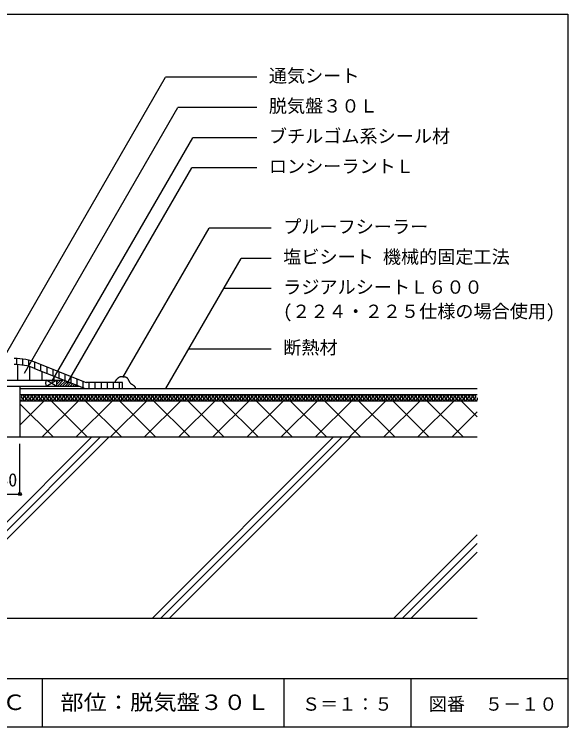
# Model space of a CAD drawing. Units: millimetres, scale not verified. Extents: x -351 to 449, y -606 to 624.
# Drawn here: x -9 to 449, y 34 to 624 of the extents above; entities that cross this region are included whole.
import ezdxf
from ezdxf.enums import TextEntityAlignment as Align

# ---------------------------------------------------------------- set-up
doc = ezdxf.new("R2010")
doc.units = ezdxf.units.MM
doc.header["$LTSCALE"] = 5
doc.header["$PDMODE"] = 32
doc.header["$PDSIZE"] = 2.5
for name, color, linetype in [('2-2_in line', 7, 'Continuous'), ('2-3', 3, 'Continuous'), ('2-4_out line', 2, 'Continuous'), ('2-8_drain他', 4, 'Continuous'), ('2-A_moji', 7, 'Continuous'), ('2-B_dim', 7, 'Continuous'), ('2-D_ハッチ他', 4, 'Continuous'), ('2-E_con他', 4, 'Continuous'), ('F-2', 7, 'Continuous'), ('F-5', 6, 'Continuous'), ('F-7', 1, 'Continuous'), ('F-A', 7, 'Continuous')]:
    doc.layers.add(name, color=color, linetype=linetype)
doc.styles.add('HG丸ｺﾞｼｯｸM-PRO', font='')
doc.styles.add('ＭＳ ゴシック', font='')
doc.styles.get('HG丸ｺﾞｼｯｸM-PRO').set_extended_font_data('HG丸ｺﾞｼｯｸM-PRO')
doc.styles.get('ＭＳ ゴシック').set_extended_font_data('MS Gothic')

msp = doc.modelspace()

# ---------------------------------------------------------------- linework, layer by layer
at = {"layer": '2-2_in line'}
for p, q in [((-4.375, 313.912), (80.625, 313.912)), ((-4.375, 308.912), (374.162, 308.912)), ((-4.375, 303.912), (374.162, 303.912)), ((-275.838, 273.912), (374.162, 273.912))]:
    msp.add_line(p, q, dxfattribs=at)
at = {"layer": '2-3'}
for p, q in [((9.565, 335.336), (50.625, 318.912)), ((-275.838, 123.912), (374.162, 123.912))]:
    msp.add_line(p, q, dxfattribs=at)
msp.add_lwpolyline([(80.625, 313.912), (80.625, 318.912), (50.625, 318.912)], dxfattribs=at)
msp.add_arc((-9.004, 288.912), 50, 68.19859, 90, dxfattribs=at)
at = {"layer": '2-4_out line'}
msp.add_line((80.625, 313.912), (374.162, 313.912), dxfattribs=at)
at = {"layer": '2-8_drain他'}
for p, q in [((-6.895, 333.863), (-6.895, 338.868)), ((-1.895, 333.347), (-1.895, 338.404)), ((3.105, 332.252), (3.105, 337.424)), ((-5.997, 320.912), (-5.997, 333.812)), ((4.003, 320.912), (4.003, 331.991)), ((8.105, 330.535), (8.105, 335.894)), ((13.105, 328.535), (13.105, 333.92)), ((18.105, 326.535), (18.105, 331.92)), ((14.003, 320.912), (14.003, 328.176)), ((23.105, 324.535), (23.105, 329.92)), ((28.105, 322.535), (28.105, 327.92)), ((33.105, 320.535), (33.105, 325.92)), ((24.003, 320.912), (24.003, 324.176)), ((38.105, 318.535), (38.105, 323.92)), ((43.105, 316.535), (43.105, 321.92)), ((48.105, 314.535), (48.105, 319.92)), ((53.105, 313.912), (53.105, 318.912)), ((58.105, 313.912), (58.105, 318.912)), ((63.105, 313.912), (63.105, 318.912)), ((68.105, 313.912), (68.105, 318.912)), ((73.105, 313.912), (73.105, 318.912)), ((78.105, 313.912), (78.105, 318.912))]:
    msp.add_line(p, q, dxfattribs=at)
at = {"layer": '2-8_drain他', "color": 7}
for p, q in [((7.708, 330.694), (49.662, 313.912)), ((-103.412, 315.912), (44.662, 315.912)), ((-4.375, 315.912), (-4.375, 273.912))]:
    msp.add_line(p, q, dxfattribs=at)
for points in [[(-90.912, 320.912), (30.625, 320.912), (30.625, 321.527)], [(74.628, 318.912), (74.646, 319.043), (74.679, 319.268), (74.716, 319.492), (74.762, 319.712), (74.817, 319.929), (74.886, 320.14), (74.933, 320.26), (74.974, 320.352), (75.053, 320.508), (75.14, 320.66), (75.234, 320.809), (75.334, 320.954), (75.439, 321.096), (75.501, 321.178), (75.576, 321.273), (75.706, 321.433), (75.839, 321.591), (75.974, 321.747), (76.111, 321.9), (76.25, 322.052), (76.332, 322.139), (76.417, 322.23), (76.566, 322.386), (76.718, 322.539), (76.873, 322.689), (77.032, 322.836), (77.196, 322.977), (77.293, 323.057), (77.38, 323.125), (77.535, 323.24), (77.694, 323.348), (77.857, 323.448), (78.025, 323.541), (78.196, 323.624), (78.298, 323.668), (78.412, 323.713), (78.611, 323.78), (78.815, 323.837), (79.022, 323.884)], [(79.022, 323.884), (79.231, 323.924), (79.442, 323.957), (79.565, 323.974), (79.713, 323.993), (79.97, 324.02), (80.226, 324.039), (80.482, 324.048), (80.737, 324.046), (80.991, 324.032), (81.138, 324.018), (81.245, 324.004), (81.43, 323.975), (81.613, 323.941), (81.797, 323.903), (81.981, 323.863), (82.166, 323.822), (82.274, 323.799), (82.396, 323.774), (82.607, 323.731), (82.816, 323.685), (83.023, 323.632), (83.226, 323.57), (83.422, 323.494), (83.533, 323.442), (83.632, 323.389), (83.798, 323.286), (83.956, 323.169), (84.106, 323.041), (84.25, 322.904), (84.386, 322.759), (84.461, 322.672), (84.545, 322.57), (84.683, 322.388), (84.814, 322.202), (84.937, 322.012), (85.054, 321.818), (85.167, 321.622), (85.231, 321.507), (85.298, 321.384)], [(85.298, 321.384), (85.412, 321.171), (85.524, 320.956), (85.636, 320.741), (85.746, 320.526), (85.857, 320.309), (85.922, 320.184), (86.011, 320.015), (86.167, 319.726), (86.331, 319.441), (86.506, 319.164), (86.695, 318.898), (86.9, 318.645), (87.028, 318.505), (87.074, 318.458), (87.156, 318.379), (87.24, 318.302), (87.327, 318.228), (87.416, 318.157), (87.507, 318.089), (87.561, 318.051), (87.651, 317.992), (87.809, 317.896), (87.971, 317.804), (88.133, 317.715), (88.296, 317.626), (88.457, 317.534), (88.549, 317.479), (88.641, 317.419), (88.797, 317.312), (88.949, 317.199), (89.099, 317.082), (89.246, 316.961), (89.392, 316.839), (89.477, 316.768), (89.583, 316.678), (89.764, 316.523), (89.943, 316.366), (90.119, 316.205), (90.289, 316.038)], [(90.289, 316.038), (90.452, 315.865), (90.543, 315.761), (90.595, 315.699), (90.681, 315.589), (90.763, 315.477), (90.841, 315.361), (90.914, 315.243), (90.981, 315.121), (91.017, 315.05), (91.064, 314.948), (91.135, 314.769), (91.197, 314.587), (91.252, 314.401), (91.301, 314.212), (91.347, 314.023), (91.373, 313.912)]]:
    msp.add_lwpolyline(points, dxfattribs=at)
for centre, radius, start, end in [((-9.004, 288.912), 45, 68.19859, 90), ((22.037, 318.412), 5.071, 150.46461, 209.53539), ((21.212, 318.412), 5.071, 330.46461, 29.53539)]:
    msp.add_arc(centre, radius, start, end, dxfattribs=at)
at = {"layer": '2-A_moji'}
for p, q in [((-19.412, 336.597), (116.325, 571.701)), ((191.755, 571.701), (116.325, 571.701)), ((-0.501, 326.662), (126.539, 546.701)), ((191.755, 546.701), (126.539, 546.701)), ((22.154, 319.87), (138.681, 521.701)), ((191.755, 521.701), (138.681, 521.701)), ((34.826, 318.096), (137.944, 496.701)), ((191.755, 496.701), (137.944, 496.701)), ((80.919, 323.117), (152.27, 446.701)), ((203.624, 446.701), (152.27, 446.701)), ((116.555, 313.912), (178.787, 421.701)), ((203.624, 421.701), (178.787, 421.701)), ((203.624, 396.701), (164.353, 396.701)), ((203.624, 346.701), (135.486, 346.701))]:
    msp.add_line(p, q, dxfattribs=at)
at = {"layer": '2-B_dim'}
for p, q in [((-4.375, 226.637), (-4.375, 268.166)), ((-54.375, 226.637), (-4.375, 226.637))]:
    msp.add_line(p, q, dxfattribs=at)
at = {"layer": '2-B_dim', "color": 1}
msp.add_point((-4.375, 226.637), dxfattribs=at)
at = {"layer": '2-D_ハッチ他'}
for p, q in [((17.625, 315.912), (25.625, 320.912)), ((25.625, 315.912), (17.625, 320.912)), ((26.142, 319.602), (27.453, 320.912)), ((26.209, 317.547), (29.574, 320.912)), ((26.696, 315.912), (31.829, 321.046)), ((28.817, 315.912), (33.344, 320.439)), ((30.938, 315.912), (34.859, 319.833)), ((33.06, 315.912), (36.375, 319.227)), ((35.181, 315.912), (37.89, 318.621)), ((37.302, 315.912), (39.405, 318.015)), ((39.424, 315.912), (40.92, 317.409)), ((41.545, 315.912), (42.435, 316.803)), ((43.666, 315.912), (43.951, 316.197)), ((-4.375, 283.748), (15.789, 303.912)), ((-4.375, 301.438), (23.15, 273.912)), ((14.074, 273.912), (44.074, 303.912)), ((21.435, 303.912), (51.435, 273.912)), ((42.358, 273.912), (72.358, 303.912)), ((49.719, 303.912), (79.719, 273.912)), ((70.642, 273.912), (100.642, 303.912)), ((78.003, 303.912), (108.003, 273.912)), ((98.926, 273.912), (128.926, 303.912)), ((106.287, 303.912), (136.287, 273.912)), ((127.211, 273.912), (157.211, 303.912)), ((134.572, 303.912), (164.572, 273.912)), ((155.495, 273.912), (185.495, 303.912)), ((162.856, 303.912), (192.856, 273.912)), ((183.779, 273.912), (213.779, 303.912)), ((191.14, 303.912), (221.14, 273.912)), ((212.063, 273.912), (242.063, 303.912)), ((219.425, 303.912), (249.425, 273.912)), ((240.348, 273.912), (270.348, 303.912)), ((247.709, 303.912), (277.709, 273.912)), ((268.632, 273.912), (298.632, 303.912)), ((275.993, 303.912), (305.993, 273.912)), ((296.916, 273.912), (326.916, 303.912)), ((304.277, 303.912), (334.277, 273.912)), ((325.201, 273.912), (355.201, 303.912)), ((332.562, 303.912), (362.562, 273.912)), ((360.846, 303.912), (374.162, 290.596)), ((353.485, 273.912), (374.162, 294.59))]:
    msp.add_line(p, q, dxfattribs=at)
for centre, start, end in [((-1.995, 307.371), 307.52351, 232.47649), ((0.949, 307.371), 307.52351, 232.47649), ((3.892, 307.371), 307.52351, 232.47649), ((6.836, 307.371), 307.52351, 232.47649), ((9.78, 307.371), 307.52351, 232.47649), ((12.724, 307.371), 307.52351, 232.47649), ((15.668, 307.371), 307.52351, 232.47649), ((18.612, 307.371), 307.52351, 232.47649), ((21.556, 307.371), 307.52351, 232.47649), ((24.5, 307.371), 307.52351, 232.47649), ((27.444, 307.371), 307.52351, 232.47649), ((30.388, 307.371), 307.52351, 232.47649), ((33.332, 307.371), 307.52351, 232.47649), ((36.276, 307.371), 307.52351, 232.47649), ((39.22, 307.371), 307.52351, 232.47649), ((42.163, 307.371), 307.52351, 232.47649), ((45.107, 307.371), 307.52351, 232.47649), ((48.051, 307.371), 307.52351, 232.47649), ((50.995, 307.371), 307.52351, 232.47649), ((53.939, 307.371), 307.52351, 232.47649), ((56.883, 307.371), 307.52351, 232.47649), ((59.827, 307.371), 307.52351, 232.47649), ((62.771, 307.371), 307.52351, 232.47649), ((65.715, 307.371), 307.52351, 232.47649), ((68.659, 307.371), 307.52351, 232.47649), ((71.603, 307.371), 307.52351, 232.47649), ((74.547, 307.371), 307.52351, 232.47649), ((77.49, 307.371), 307.52351, 232.47649), ((80.434, 307.371), 307.52351, 232.47649), ((83.378, 307.371), 307.52351, 232.47649), ((86.322, 307.371), 307.52351, 232.47649), ((89.266, 307.371), 307.52351, 232.47649), ((92.21, 307.371), 307.52351, 232.47649), ((95.154, 307.371), 307.52351, 232.47649), ((98.098, 307.371), 307.52351, 232.47649), ((101.042, 307.371), 307.52351, 232.47649), ((103.986, 307.371), 307.52351, 232.47649), ((106.93, 307.371), 307.52351, 232.47649), ((109.874, 307.371), 307.52351, 232.47649), ((112.818, 307.371), 307.52351, 232.47649), ((115.761, 307.371), 307.52351, 232.47649), ((118.705, 307.371), 307.52351, 232.47649), ((121.649, 307.371), 307.52351, 232.47649), ((124.593, 307.371), 307.52351, 232.47649), ((127.537, 307.371), 307.52351, 232.47649), ((130.481, 307.371), 307.52351, 232.47649), ((133.425, 307.371), 307.52351, 232.47649), ((136.369, 307.371), 307.52351, 232.47649), ((139.313, 307.371), 307.52351, 232.47649), ((142.257, 307.371), 307.52351, 232.47649), ((145.201, 307.371), 307.52351, 232.47649), ((148.145, 307.371), 307.52351, 232.47649), ((151.088, 307.371), 307.52351, 232.47649), ((154.032, 307.371), 307.52351, 232.47649), ((156.976, 307.371), 307.52351, 232.47649), ((159.92, 307.371), 307.52351, 232.47649), ((162.864, 307.371), 307.52351, 232.47649), ((165.808, 307.371), 307.52351, 232.47649), ((168.752, 307.371), 307.52351, 232.47649), ((171.696, 307.371), 307.52351, 232.47649), ((174.64, 307.371), 307.52351, 232.47649), ((177.584, 307.371), 307.52351, 232.47649), ((180.528, 307.371), 307.52351, 232.47649), ((183.472, 307.371), 307.52351, 232.47649), ((186.416, 307.371), 307.52351, 232.47649), ((189.359, 307.371), 307.52351, 232.47649), ((192.303, 307.371), 307.52351, 232.47649), ((195.247, 307.371), 307.52351, 232.47649), ((198.191, 307.371), 307.52351, 232.47649), ((201.135, 307.371), 307.52351, 232.47649), ((204.079, 307.371), 307.52351, 232.47649), ((207.023, 307.371), 307.52351, 232.47649), ((209.967, 307.371), 307.52351, 232.47649), ((212.911, 307.371), 307.52351, 232.47649), ((215.855, 307.371), 307.52351, 232.47649), ((218.799, 307.371), 307.52351, 232.47649), ((221.743, 307.371), 307.52351, 232.47649), ((224.686, 307.371), 307.52351, 232.47649), ((227.63, 307.371), 307.52351, 232.47649), ((230.574, 307.371), 307.52351, 232.47649), ((233.518, 307.371), 307.52351, 232.47649), ((236.462, 307.371), 307.52351, 232.47649), ((239.406, 307.371), 307.52351, 232.47649), ((242.35, 307.371), 307.52351, 232.47649), ((245.294, 307.371), 307.52351, 232.47649), ((248.238, 307.371), 307.52351, 232.47649), ((251.182, 307.371), 307.52351, 232.47649), ((254.126, 307.371), 307.52351, 232.47649), ((257.07, 307.371), 307.52351, 232.47649), ((260.014, 307.371), 307.52351, 232.47649), ((262.957, 307.371), 307.52351, 232.47649), ((265.901, 307.371), 307.52351, 232.47649), ((268.845, 307.371), 307.52351, 232.47649), ((271.789, 307.371), 307.52351, 232.47649), ((274.733, 307.371), 307.52351, 232.47649), ((277.677, 307.371), 307.52351, 232.47649), ((280.621, 307.371), 307.52351, 232.47649), ((283.565, 307.371), 307.52351, 232.47649), ((286.509, 307.371), 307.52351, 232.47649), ((289.453, 307.371), 307.52351, 232.47649), ((292.397, 307.371), 307.52351, 232.47649), ((295.341, 307.371), 307.52351, 232.47649), ((298.284, 307.371), 307.52351, 232.47649), ((301.228, 307.371), 307.52351, 232.47649), ((304.172, 307.371), 307.52351, 232.47649), ((307.116, 307.371), 307.52351, 232.47649), ((310.06, 307.371), 307.52351, 232.47649), ((313.004, 307.371), 307.52351, 232.47649), ((315.948, 307.371), 307.52351, 232.47649), ((318.892, 307.371), 307.52351, 232.47649), ((321.836, 307.371), 307.52351, 232.47649), ((324.78, 307.371), 307.52351, 232.47649), ((327.724, 307.371), 307.52351, 232.47649), ((330.668, 307.371), 307.52351, 232.47649), ((333.612, 307.371), 307.52351, 232.47649), ((336.555, 307.371), 307.52351, 232.47649), ((339.499, 307.371), 307.52351, 232.47649), ((342.443, 307.371), 307.52351, 232.47649), ((345.387, 307.371), 307.52351, 232.47649), ((348.331, 307.371), 307.52351, 232.47649), ((351.275, 307.371), 307.52351, 232.47649), ((354.219, 307.371), 307.52351, 232.47649), ((357.163, 307.371), 307.52351, 232.47649), ((360.107, 307.371), 307.52351, 232.47649), ((363.051, 307.371), 307.52351, 232.47649), ((365.995, 307.371), 307.52351, 232.47649), ((368.939, 307.371), 307.52351, 232.47649), ((371.882, 307.371), 307.52351, 232.47649), ((-3.467, 305.454), 221.28225, 52.47649), ((-0.523, 305.454), 127.52351, 52.47649), ((2.421, 305.454), 127.52351, 52.47649), ((5.364, 305.454), 127.52351, 52.47649), ((8.308, 305.454), 127.52351, 52.47649), ((11.252, 305.454), 127.52351, 52.47649), ((14.196, 305.454), 127.52351, 52.47649), ((17.14, 305.454), 127.52351, 52.47649), ((20.084, 305.454), 127.52351, 52.47649), ((23.028, 305.454), 127.52351, 52.47649), ((25.972, 305.454), 127.52351, 52.47649), ((28.916, 305.454), 127.52351, 52.47649), ((31.86, 305.454), 127.52351, 52.47649), ((34.804, 305.454), 127.52351, 52.47649), ((37.748, 305.454), 127.52351, 52.47649), ((40.691, 305.454), 127.52351, 52.47649), ((43.635, 305.454), 127.52351, 52.47649), ((46.579, 305.454), 127.52351, 52.47649), ((49.523, 305.454), 127.52351, 52.47649), ((52.467, 305.454), 127.52351, 52.47649), ((55.411, 305.454), 127.52351, 52.47649), ((58.355, 305.454), 127.52351, 52.47649), ((61.299, 305.454), 127.52351, 52.47649), ((64.243, 305.454), 127.52351, 52.47649), ((67.187, 305.454), 127.52351, 52.47649), ((70.131, 305.454), 127.52351, 52.47649), ((73.075, 305.454), 127.52351, 52.47649), ((76.019, 305.454), 127.52351, 52.47649), ((78.962, 305.454), 127.52351, 52.47649), ((81.906, 305.454), 127.52351, 52.47649), ((84.85, 305.454), 127.52351, 52.47649), ((87.794, 305.454), 127.52351, 52.47649), ((90.738, 305.454), 127.52351, 52.47649), ((93.682, 305.454), 127.52351, 52.47649), ((96.626, 305.454), 127.52351, 52.47649), ((99.57, 305.454), 127.52351, 52.47649), ((102.514, 305.454), 127.52351, 52.47649), ((105.458, 305.454), 127.52351, 52.47649), ((108.402, 305.454), 127.52351, 52.47649), ((111.346, 305.454), 127.52351, 52.47649), ((114.289, 305.454), 127.52351, 52.47649), ((117.233, 305.454), 127.52351, 52.47649), ((120.177, 305.454), 127.52351, 52.47649), ((123.121, 305.454), 127.52351, 52.47649), ((126.065, 305.454), 127.52351, 52.47649), ((129.009, 305.454), 127.52351, 52.47649), ((131.953, 305.454), 127.52351, 52.47649), ((134.897, 305.454), 127.52351, 52.47649), ((137.841, 305.454), 127.52351, 52.47649), ((140.785, 305.454), 127.52351, 52.47649), ((143.729, 305.454), 127.52351, 52.47649), ((146.673, 305.454), 127.52351, 52.47649), ((149.617, 305.454), 127.52351, 52.47649), ((152.56, 305.454), 127.52351, 52.47649), ((155.504, 305.454), 127.52351, 52.47649), ((158.448, 305.454), 127.52351, 52.47649), ((161.392, 305.454), 127.52351, 52.47649), ((164.336, 305.454), 127.52351, 52.47649), ((167.28, 305.454), 127.52351, 52.47649), ((170.224, 305.454), 127.52351, 52.47649), ((173.168, 305.454), 127.52351, 52.47649), ((176.112, 305.454), 127.52351, 52.47649), ((179.056, 305.454), 127.52351, 52.47649), ((182, 305.454), 127.52351, 52.47649), ((184.944, 305.454), 127.52351, 52.47649), ((187.887, 305.454), 127.52351, 52.47649), ((190.831, 305.454), 127.52351, 52.47649), ((193.775, 305.454), 127.52351, 52.47649), ((196.719, 305.454), 127.52351, 52.47649), ((199.663, 305.454), 127.52351, 52.47649), ((202.607, 305.454), 127.52351, 52.47649), ((205.551, 305.454), 127.52351, 52.47649), ((208.495, 305.454), 127.52351, 52.47649), ((211.439, 305.454), 127.52351, 52.47649), ((214.383, 305.454), 127.52351, 52.47649), ((217.327, 305.454), 127.52351, 52.47649), ((220.271, 305.454), 127.52351, 52.47649), ((223.215, 305.454), 127.52351, 52.47649), ((226.158, 305.454), 127.52351, 52.47649), ((229.102, 305.454), 127.52351, 52.47649), ((232.046, 305.454), 127.52351, 52.47649), ((234.99, 305.454), 127.52351, 52.47649), ((237.934, 305.454), 127.52351, 52.47649), ((240.878, 305.454), 127.52351, 52.47649), ((243.822, 305.454), 127.52351, 52.47649), ((246.766, 305.454), 127.52351, 52.47649), ((249.71, 305.454), 127.52351, 52.47649), ((252.654, 305.454), 127.52351, 52.47649), ((255.598, 305.454), 127.52351, 52.47649), ((258.542, 305.454), 127.52351, 52.47649), ((261.485, 305.454), 127.52351, 52.47649), ((264.429, 305.454), 127.52351, 52.47649), ((267.373, 305.454), 127.52351, 52.47649), ((270.317, 305.454), 127.52351, 52.47649), ((273.261, 305.454), 127.52351, 52.47649), ((276.205, 305.454), 127.52351, 52.47649), ((279.149, 305.454), 127.52351, 52.47649), ((282.093, 305.454), 127.52351, 52.47649), ((285.037, 305.454), 127.52351, 52.47649), ((287.981, 305.454), 127.52351, 52.47649), ((290.925, 305.454), 127.52351, 52.47649), ((293.869, 305.454), 127.52351, 52.47649), ((296.813, 305.454), 127.52351, 52.47649), ((299.756, 305.454), 127.52351, 52.47649), ((302.7, 305.454), 127.52351, 52.47649), ((305.644, 305.454), 127.52351, 52.47649), ((308.588, 305.454), 127.52351, 52.47649), ((311.532, 305.454), 127.52351, 52.47649), ((314.476, 305.454), 127.52351, 52.47649), ((317.42, 305.454), 127.52351, 52.47649), ((320.364, 305.454), 127.52351, 52.47649), ((323.308, 305.454), 127.52351, 52.47649), ((326.252, 305.454), 127.52351, 52.47649), ((329.196, 305.454), 127.52351, 52.47649), ((332.14, 305.454), 127.52351, 52.47649), ((335.083, 305.454), 127.52351, 52.47649), ((338.027, 305.454), 127.52351, 52.47649), ((340.971, 305.454), 127.52351, 52.47649), ((343.915, 305.454), 127.52351, 52.47649), ((346.859, 305.454), 127.52351, 52.47649), ((349.803, 305.454), 127.52351, 52.47649), ((352.747, 305.454), 127.52351, 52.47649), ((355.691, 305.454), 127.52351, 52.47649), ((358.635, 305.454), 127.52351, 52.47649), ((361.579, 305.454), 127.52351, 52.47649), ((364.523, 305.454), 127.52351, 52.47649), ((367.467, 305.454), 127.52351, 52.47649), ((370.411, 305.454), 127.52351, 52.47649), ((373.354, 305.454), 127.52351, 52.47649)]:
    msp.add_arc(centre, 1.208, start, end, dxfattribs=at)
at = {"layer": '2-E_con他'}
for p, q in [((-94.667, 123.912), (55.333, 273.912)), ((-87.596, 123.912), (62.404, 273.912)), ((-80.525, 123.912), (69.475, 273.912)), ((105.333, 123.912), (255.333, 273.912)), ((112.404, 123.912), (262.404, 273.912)), ((119.475, 123.912), (269.475, 273.912)), ((305.333, 123.912), (374.162, 192.742)), ((312.404, 123.912), (374.162, 185.671)), ((319.475, 123.912), (374.162, 178.6))]:
    msp.add_line(p, q, dxfattribs=at)
at = {"layer": 'F-2'}
for p, q in [((14.162, 73.912), (14.162, 33.912)), ((214.162, 73.912), (214.162, 33.912)), ((319.162, 73.912), (319.162, 33.912))]:
    msp.add_line(p, q, dxfattribs=at)
at = {"layer": 'F-5'}
msp.add_line((-350.838, 73.912), (449.162, 73.912), dxfattribs=at)
at = {"layer": 'F-7'}
for p, q in [((-350.838, 623.912), (449.162, 623.912)), ((449.162, 623.912), (449.162, 33.912)), ((-350.838, 33.912), (449.162, 33.912))]:
    msp.add_line(p, q, dxfattribs=at)

# ---------------------------------------------------------------- texts
at = {"layer": '2-A_moji', "style": 'ＭＳ ゴシック'}
for s, p in [('通気シート', (201.755, 564.201)), ('脱気盤３０Ｌ', (201.755, 539.201)), ('ブチルゴム系シール材', (201.755, 514.201)), ('ロンシーラントＬ', (201.755, 489.201)), ('プルーフシーラー', (213.624, 439.201)), ('塩ビシート 機械的固定工法', (213.624, 414.201)), ('ラジアルシートＬ６００', (213.624, 389.201)), ('(２２４・２２５仕様の場合使用)', (213.624, 369.141)), ('断熱材', (213.624, 339.201))]:
    msp.add_text(s, height=11, dxfattribs=at).set_placement(p, align=Align.BOTTOM_LEFT)
at = {"layer": '2-B_dim', "style": 'ＭＳ ゴシック'}
msp.add_text('50～60', height=11, dxfattribs=at).set_placement((-51.457, 229.577), align=Align.BOTTOM_LEFT)
at = {"layer": 'F-A', "style": 'HG丸ｺﾞｼｯｸM-PRO', "width": 1.1}
for s, p in [('下地：ＲＣ', (-95.838, 43.912)), ('部位：脱気盤３０Ｌ', (29.162, 43.912))]:
    msp.add_text(s, height=12.83, dxfattribs=at).set_placement(p, align=Align.BOTTOM_LEFT)
at = {"layer": 'F-A', "style": 'HG丸ｺﾞｼｯｸM-PRO'}
for s, p in [('図番', (334.162, 43.912)), ('Ｓ＝１：５', (229.162, 43.912)), ('５－１０', (380.58, 43.912))]:
    msp.add_text(s, height=11, dxfattribs=at).set_placement(p, align=Align.BOTTOM_LEFT)

doc.saveas('drawing.dxf')
